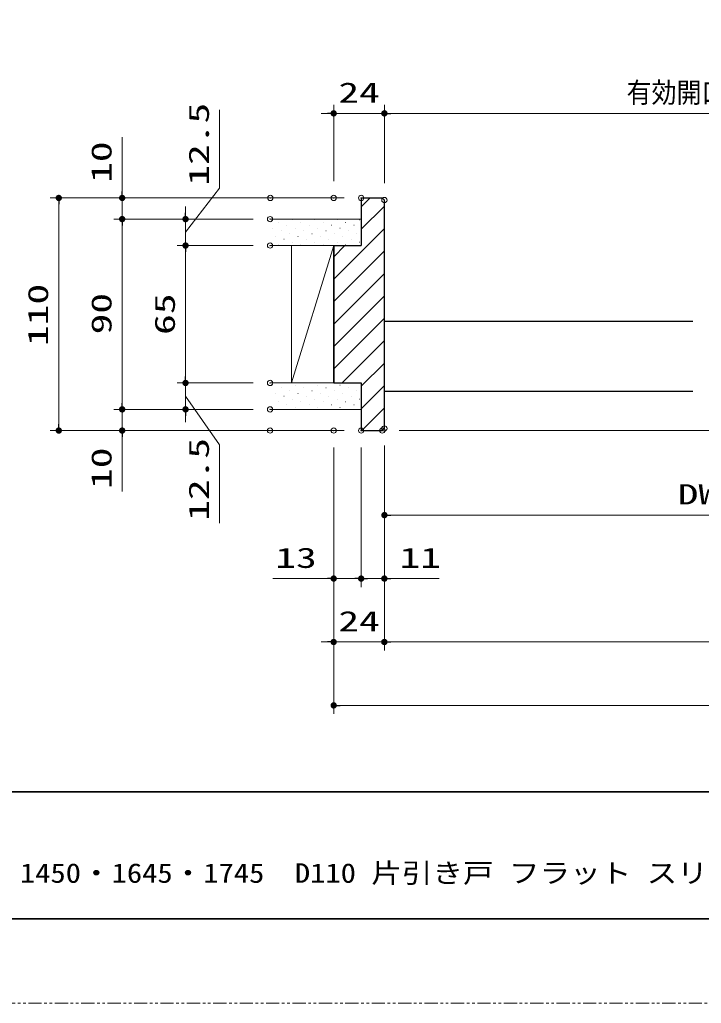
# Model space of a CAD drawing. Units: millimetres, scale not verified. Extents: x -1306 to 1306, y -607 to 607.
# Drawn here: x -685.8 to -363.2, y -594 to -128.8 of the extents above; entities that cross this region are included whole.
import ezdxf
from ezdxf.enums import TextEntityAlignment as Align

# ---------------------------------------------------------------- set-up
doc = ezdxf.new("R2010")
doc.units = ezdxf.units.MM
doc.header["$LTSCALE"] = 5
doc.header["$PDMODE"] = 32
doc.header["$PDSIZE"] = 2.5
doc.linetypes.add('USER1', pattern=[2.5, 1.25, -0.25, 0.25, -0.25, 0.25, -0.25])
for name, color, linetype, lineweight in [('0-1_線(黄)', 2, 'Continuous', 15), ('0-3_陰線', 4, 'USER1', 9), ('0-D_線(白)', 7, 'Continuous', 30), ('1-1_寸法線', 3, 'Continuous', 13), ('1-2_ハッチング', 6, 'Continuous', 9), ('1-4_DEFPOINTS', 7, 'Continuous', 5), ('1-5_0', 3, 'Continuous', 25), ('1-7_図面枠', 7, 'Continuous', 35)]:
    doc.layers.add(name, color=color, linetype=linetype, lineweight=lineweight)
doc.styles.add('ＭＳ ゴシック', font='')
doc.styles.get('ＭＳ ゴシック').set_extended_font_data('MS Gothic')

# ---------------------------------------------------------------- blocks, each defined once
blk = doc.blocks.new('_DOT')
at = {"layer": '1-5_0'}
blk.add_line((-2.5, 0), (-5, 0), dxfattribs=at)
for points in [[(0, 0), (-2.5, 0), (-2.48, 0.313)], [(0, 0), (-2.48, -0.313), (-2.5, 0)], [(0, 0), (-2.48, 0.313), (-2.421, 0.622)], [(0, 0), (-2.421, -0.622), (-2.48, -0.313)], [(0, 0), (-2.421, 0.622), (-2.324, 0.92)], [(0, 0), (-2.324, -0.92), (-2.421, -0.622)], [(0, 0), (-2.324, 0.92), (-2.191, 1.204)], [(0, 0), (-2.191, -1.204), (-2.324, -0.92)], [(0, 0), (-2.191, 1.204), (-2.023, 1.469)], [(0, 0), (-2.023, -1.469), (-2.191, -1.204)], [(0, 0), (-2.023, 1.469), (-1.822, 1.711)], [(0, 0), (-1.822, -1.711), (-2.023, -1.469)], [(0, 0), (-1.822, 1.711), (-1.594, 1.926)], [(0, 0), (-1.594, -1.926), (-1.822, -1.711)], [(0, 0), (-1.594, 1.926), (-1.34, 2.111)], [(0, 0), (-1.34, -2.111), (-1.594, -1.926)], [(0, 0), (-1.34, 2.111), (-1.064, 2.262)], [(0, 0), (-1.064, -2.262), (-1.34, -2.111)], [(0, 0), (-1.064, 2.262), (-0.773, 2.378)], [(0, 0), (-0.773, -2.378), (-1.064, -2.262)], [(0, 0), (-0.773, 2.378), (-0.468, 2.456)], [(0, 0), (-0.468, -2.456), (-0.773, -2.378)], [(0, 0), (-0.468, 2.456), (-0.157, 2.495)], [(0, 0), (-0.157, -2.495), (-0.468, -2.456)], [(0, 0), (-0.157, 2.495), (0.157, 2.495)], [(0, 0), (0.157, -2.495), (-0.157, -2.495)], [(0, 0), (0.157, 2.495), (0.468, 2.456)], [(0, 0), (0.468, 2.456), (0.773, 2.378)], [(0, 0), (0.773, 2.378), (1.064, 2.262)], [(0, 0), (1.064, 2.262), (1.34, 2.111)], [(0, 0), (1.34, 2.111), (1.594, 1.926)], [(0, 0), (1.594, 1.926), (1.822, 1.711)], [(0, 0), (1.822, 1.711), (2.023, 1.469)], [(0, 0), (2.023, 1.469), (2.191, 1.204)], [(0, 0), (2.191, 1.204), (2.324, 0.92)], [(0, 0), (2.324, 0.92), (2.421, 0.622)], [(0, 0), (2.421, 0.622), (2.48, 0.313)], [(0, 0), (2.48, 0.313), (2.5, 0)], [(0, 0), (0.468, -2.456), (0.157, -2.495)], [(0, 0), (0.773, -2.378), (0.468, -2.456)], [(0, 0), (1.064, -2.262), (0.773, -2.378)], [(0, 0), (1.34, -2.111), (1.064, -2.262)], [(0, 0), (1.594, -1.926), (1.34, -2.111)], [(0, 0), (1.822, -1.711), (1.594, -1.926)], [(0, 0), (2.023, -1.469), (1.822, -1.711)], [(0, 0), (2.191, -1.204), (2.023, -1.469)], [(0, 0), (2.324, -0.92), (2.191, -1.204)], [(0, 0), (2.421, -0.622), (2.324, -0.92)], [(0, 0), (2.48, -0.313), (2.421, -0.622)], [(0, 0), (2.5, 0), (2.48, -0.313)]]:
    blk.add_solid(points, dxfattribs=at)

msp = doc.modelspace()

# ---------------------------------------------------------------- linework, layer by layer
at = {"layer": '0-1_線(黄)'}
for p, q in [((-524.219, -223.112), (-567.329, -223.112)), ((-537.219, -235.612), (-567.329, -235.612)), ((-557.219, -300.612), (-557.219, -235.612)), ((-537.219, -235.612), (-557.219, -300.612)), ((-537.219, -300.612), (-567.329, -300.612)), ((-524.219, -313.112), (-567.329, -313.112))]:
    msp.add_line(p, q, dxfattribs=at)
at = {"layer": '0-3_陰線'}
msp.add_line((387.036, -594), (-1292.964, -594), dxfattribs=at)
at = {"layer": '0-D_線(白)'}
for p, q in [((-524.219, -213.112), (-514.219, -213.112)), ((-524.219, -213.112), (-524.219, -235.612)), ((-514.219, -213.112), (-513.219, -214.112)), ((-537.219, -235.612), (-537.219, -300.612)), ((-537.219, -235.612), (-524.219, -235.612)), ((-537.219, -235.612), (-537.219, -300.612)), ((-537.219, -300.612), (-537.219, -235.612)), ((-537.219, -235.612), (-537.219, -300.612)), ((-513.219, -304.612), (-513.219, -271.612)), ((-367.219, -271.612), (-513.219, -271.612)), ((-537.219, -300.612), (-524.219, -300.612)), ((-524.219, -300.612), (-524.219, -323.112)), ((-367.219, -304.612), (-513.219, -304.612)), ((-524.219, -323.112), (-514.219, -323.112)), ((-513.219, -322.112), (-514.219, -323.112))]:
    msp.add_line(p, q, dxfattribs=at)
msp.add_lwpolyline([(-513.219, -322.112), (-513.219, -270.612), (-513.219, -214.112)], dxfattribs=at)
at = {"layer": '1-1_寸法線'}
for p, q in [((-537.219, -205.112), (-537.219, -169.112)), ((-513.219, -206.112), (-513.219, -169.112)), ((-513.219, -206.112), (-513.219, -169.112)), ((-540.219, -173.112), (-543.219, -173.112)), ((-537.219, -173.112), (-513.219, -173.112)), ((-510.219, -173.112), (-507.219, -173.112)), ((-510.219, -173.112), (-242.219, -173.112)), ((-637.329, -210.112), (-637.329, -184.35)), ((-532.219, -213.112), (-671.329, -213.112)), ((-575.216, -213.112), (-641.329, -213.112)), ((-637.329, -223.112), (-637.329, -213.112)), ((-667.329, -216.112), (-667.329, -320.112)), ((-607.329, -220.112), (-607.329, -217.112)), ((-575.329, -223.112), (-641.329, -223.112)), ((-575.329, -223.112), (-641.329, -223.112)), ((-575.329, -223.112), (-611.329, -223.112)), ((-607.329, -235.612), (-607.329, -223.112)), ((-607.329, -235.612), (-607.329, -223.112)), ((-637.329, -226.112), (-637.329, -310.112)), ((-637.329, -226.112), (-637.329, -229.112)), ((-575.329, -235.612), (-611.329, -235.612)), ((-575.329, -235.612), (-611.329, -235.612)), ((-607.329, -238.612), (-607.329, -297.612)), ((-607.329, -238.612), (-607.329, -241.612)), ((-607.329, -297.612), (-607.329, -294.612)), ((-575.329, -300.612), (-611.329, -300.612)), ((-575.329, -300.612), (-611.329, -300.612)), ((-607.329, -300.612), (-607.329, -313.112)), ((-607.329, -300.612), (-607.329, -313.112)), ((-637.329, -310.112), (-637.329, -307.112)), ((-575.329, -313.112), (-641.329, -313.112)), ((-575.329, -313.112), (-641.329, -313.112)), ((-637.329, -313.112), (-637.329, -323.112)), ((-575.329, -313.112), (-611.329, -313.112)), ((-607.329, -316.112), (-607.329, -319.112)), ((-532.219, -323.112), (-671.329, -323.112)), ((-575.329, -323.112), (-641.329, -323.112)), ((-506.219, -323.112), (-275.219, -323.112)), ((-637.329, -326.112), (-637.329, -351.874)), ((-513.219, -330.112), (-513.219, -427.112)), ((-513.219, -330.112), (-513.219, -367.112)), ((-513.219, -330.112), (-513.219, -427.112)), ((-513.219, -330.112), (-513.219, -397.112)), ((-537.219, -331.112), (-537.219, -427.112)), ((-537.219, -331.112), (-537.219, -457.112)), ((-537.219, -331.112), (-537.219, -397.112)), ((-524.219, -331.112), (-524.219, -397.112)), ((-524.219, -331.112), (-524.219, -397.112)), ((-510.219, -363.112), (-216.219, -363.112)), ((-540.219, -393.112), (-565.981, -393.112)), ((-524.219, -393.112), (-537.219, -393.112)), ((-527.219, -393.112), (-530.219, -393.112)), ((-524.219, -393.112), (-513.219, -393.112)), ((-521.219, -393.112), (-518.219, -393.112)), ((-510.219, -393.112), (-487.315, -393.112)), ((-540.219, -423.112), (-543.219, -423.112)), ((-537.219, -423.112), (-513.219, -423.112)), ((-510.219, -423.112), (-507.219, -423.112)), ((-510.219, -423.112), (57.781, -423.112)), ((-534.219, -453.112), (81.781, -453.112))]:
    msp.add_line(p, q, dxfattribs=at)
for points in [[(-607.329, -229.362), (-591.236, -208.448), (-591.236, -171.4)], [(-607.329, -306.862), (-591.236, -329.911), (-591.236, -366.958)]]:
    msp.add_lwpolyline(points, dxfattribs=at)
at = {"layer": '1-2_ハッチング'}
for p, q in [((-524.219, -217.338), (-519.993, -213.112)), ((-524.219, -227.945), (-513.219, -216.945)), ((-566.069, -227.369), (-566.019, -227.369)), ((-563.418, -224.717), (-563.368, -224.717)), ((-559.44, -226.043), (-559.39, -226.043)), ((-556.788, -223.391), (-556.738, -223.391)), ((-555.463, -227.369), (-555.413, -227.369)), ((-552.811, -224.717), (-552.761, -224.717)), ((-548.833, -226.043), (-548.783, -226.043)), ((-546.182, -223.391), (-546.132, -223.391)), ((-544.856, -227.369), (-544.806, -227.369)), ((-542.204, -224.717), (-542.154, -224.717)), ((-538.227, -226.043), (-538.177, -226.043)), ((-537.219, -251.552), (-513.219, -227.552)), ((-535.575, -223.391), (-535.525, -223.391)), ((-534.249, -227.369), (-534.199, -227.369)), ((-531.598, -224.717), (-531.548, -224.717)), ((-527.62, -226.043), (-527.57, -226.043)), ((-524.969, -223.391), (-524.919, -223.391)), ((-564.743, -231.346), (-564.693, -231.346)), ((-562.092, -228.694), (-562.042, -228.694)), ((-558.114, -230.02), (-558.064, -230.02)), ((-554.137, -231.346), (-554.087, -231.346)), ((-551.485, -228.694), (-551.435, -228.694)), ((-547.508, -230.02), (-547.458, -230.02)), ((-543.53, -231.346), (-543.48, -231.346)), ((-540.879, -228.694), (-540.829, -228.694)), ((-536.901, -230.02), (-536.851, -230.02)), ((-532.924, -231.346), (-532.874, -231.346)), ((-530.272, -228.694), (-530.222, -228.694)), ((-526.294, -230.02), (-526.244, -230.02)), ((-563.418, -235.323), (-563.368, -235.323)), ((-560.766, -232.672), (-560.716, -232.672)), ((-556.788, -233.998), (-556.738, -233.998)), ((-552.811, -235.323), (-552.761, -235.323)), ((-550.159, -232.672), (-550.109, -232.672)), ((-546.182, -233.998), (-546.132, -233.998)), ((-542.204, -235.323), (-542.154, -235.323)), ((-539.553, -232.672), (-539.503, -232.672)), ((-537.219, -240.945), (-531.887, -235.612)), ((-535.575, -233.998), (-535.525, -233.998)), ((-531.598, -235.323), (-531.548, -235.323)), ((-528.946, -232.672), (-528.896, -232.672)), ((-524.969, -233.998), (-524.919, -233.998)), ((-537.219, -262.158), (-513.219, -238.158)), ((-537.219, -272.765), (-513.219, -248.765)), ((-537.219, -283.371), (-513.219, -259.371)), ((-537.219, -293.978), (-513.219, -269.978)), ((-533.247, -300.612), (-513.219, -280.585)), ((-524.219, -302.191), (-513.219, -291.191)), ((-566.069, -301.615), (-566.019, -301.615)), ((-555.463, -301.615), (-555.413, -301.615)), ((-544.856, -301.615), (-544.806, -301.615)), ((-534.249, -301.615), (-534.199, -301.615)), ((-524.219, -312.798), (-513.219, -301.798)), ((-564.743, -305.592), (-564.693, -305.592)), ((-562.092, -302.941), (-562.042, -302.941)), ((-560.766, -306.918), (-560.716, -306.918)), ((-558.114, -304.266), (-558.064, -304.266)), ((-554.137, -305.592), (-554.087, -305.592)), ((-551.485, -302.941), (-551.435, -302.941)), ((-550.159, -306.918), (-550.109, -306.918)), ((-547.508, -304.266), (-547.458, -304.266)), ((-543.53, -305.592), (-543.48, -305.592)), ((-540.879, -302.941), (-540.829, -302.941)), ((-539.553, -306.918), (-539.503, -306.918)), ((-536.901, -304.266), (-536.851, -304.266)), ((-532.924, -305.592), (-532.874, -305.592)), ((-530.272, -302.941), (-530.222, -302.941)), ((-528.946, -306.918), (-528.896, -306.918)), ((-526.294, -304.266), (-526.244, -304.266)), ((-563.418, -309.57), (-563.368, -309.57)), ((-559.44, -310.896), (-559.39, -310.896)), ((-556.788, -308.244), (-556.738, -308.244)), ((-552.811, -309.57), (-552.761, -309.57)), ((-548.833, -310.896), (-548.783, -310.896)), ((-546.182, -308.244), (-546.132, -308.244)), ((-542.204, -309.57), (-542.154, -309.57)), ((-538.227, -310.896), (-538.177, -310.896)), ((-535.575, -308.244), (-535.525, -308.244)), ((-531.598, -309.57), (-531.548, -309.57)), ((-527.62, -310.896), (-527.57, -310.896)), ((-524.969, -308.244), (-524.919, -308.244)), ((-566.069, -312.221), (-566.019, -312.221)), ((-555.463, -312.221), (-555.413, -312.221)), ((-544.856, -312.221), (-544.806, -312.221)), ((-534.249, -312.221), (-534.199, -312.221)), ((-523.927, -323.112), (-513.219, -312.404))]:
    msp.add_line(p, q, dxfattribs=at)
at = {"layer": '1-4_DEFPOINTS'}
for p in [(-513.219, -173.112), (-567.216, -213.112), (-537.219, -213.112), (-524.219, -213.112), (-513.219, -214.112), (-637.329, -223.112), (-567.329, -223.112), (-607.329, -235.612), (-567.329, -235.612), (-607.329, -300.612), (-567.329, -300.612), (-637.329, -313.112), (-607.329, -313.112), (-567.329, -313.112), (-513.219, -322.112), (-667.329, -323.112), (-637.329, -323.112), (-567.329, -323.112), (-537.219, -323.112), (-524.219, -323.112), (-524.219, -323.112), (-514.219, -323.112), (-524.219, -393.112), (-513.219, -393.112), (-513.219, -423.112)]:
    msp.add_point(p, dxfattribs=at)
at = {"layer": '1-7_図面枠'}
msp.add_line((-1252.964, -494), (347.036, -494), dxfattribs=at)
msp.add_lwpolyline([(-1252.964, -554), (347.036, -554), (347.036, 554), (-1252.964, 554)], close=True, dxfattribs=at)

# ---------------------------------------------------------------- block references
at = {"layer": '1-1_寸法線', "xscale": 0.6, "yscale": 0.6}
for p in [(-537.219, -173.112), (-537.219, -393.112), (-524.219, -393.112), (-537.219, -423.112)]:
    msp.add_blockref('_DOT', p, dxfattribs=at)
for p, rotation in [((-513.219, -173.112), 180), ((-513.219, -173.112), 180), ((-667.329, -213.112), 90), ((-637.329, -213.112), 270), ((-637.329, -223.112), 90), ((-637.329, -223.112), 90), ((-607.329, -223.112), 270), ((-607.329, -235.612), 90), ((-607.329, -235.612), 90), ((-607.329, -300.612), 270), ((-607.329, -300.612), 270), ((-637.329, -313.112), 270), ((-637.329, -313.112), 270), ((-607.329, -313.112), 90), ((-667.329, -323.112), 270), ((-637.329, -323.112), 90), ((-513.219, -363.112), 180), ((-524.219, -393.112), 180), ((-513.219, -393.112), 180), ((-513.219, -423.112), 180), ((-513.219, -423.112), 180), ((-537.219, -453.112), 180)]:
    msp.add_blockref('_DOT', p, dxfattribs=dict(at, rotation=rotation))

# ---------------------------------------------------------------- texts
at = {"layer": '1-1_寸法線', "style": 'ＭＳ ゴシック'}
for s, height, width, p in [('有効開口', 9.621, 0.9, (-398.583, -170.963)), ('24', 9.604, 1.5, (-534.981, -170.963)), ('DW', 9.604, 1.5, (-374.41, -360.963)), ('13', 9.604, 1.5, (-564.838, -390.963)), ('11', 9.604, 1.5, (-506.076, -390.963)), ('24', 9.604, 1.5, (-534.981, -420.963))]:
    msp.add_text(s, height=height, dxfattribs=dict(at, width=width)).set_placement(p, align=Align.BOTTOM_LEFT)
at = {"layer": '1-1_寸法線', "style": 'ＭＳ ゴシック', "width": 1.5}
for s, p in [('12.5', (-593.386, -207.305)), ('10', (-639.479, -205.969)), ('110', (-669.479, -283.112)), ('90', (-639.479, -277.636)), ('65', (-609.479, -277.874)), ('12.5', (-593.386, -365.816)), ('10', (-639.479, -350.731))]:
    msp.add_text(s, height=9.604, rotation=90, dxfattribs=at).set_placement(p, align=Align.BOTTOM_LEFT)
at = {"layer": '1-7_図面枠', "style": 'ＭＳ ゴシック', "width": 1.15}
msp.add_text('ノッポ H2100・2400 W1190・1450・1645・1745  D110 片引き戸 フラット スリム枠 図面', height=9.236, dxfattribs=at).set_placement((-873.76, -539.776), align=Align.BOTTOM_LEFT)

doc.saveas('drawing.dxf')
